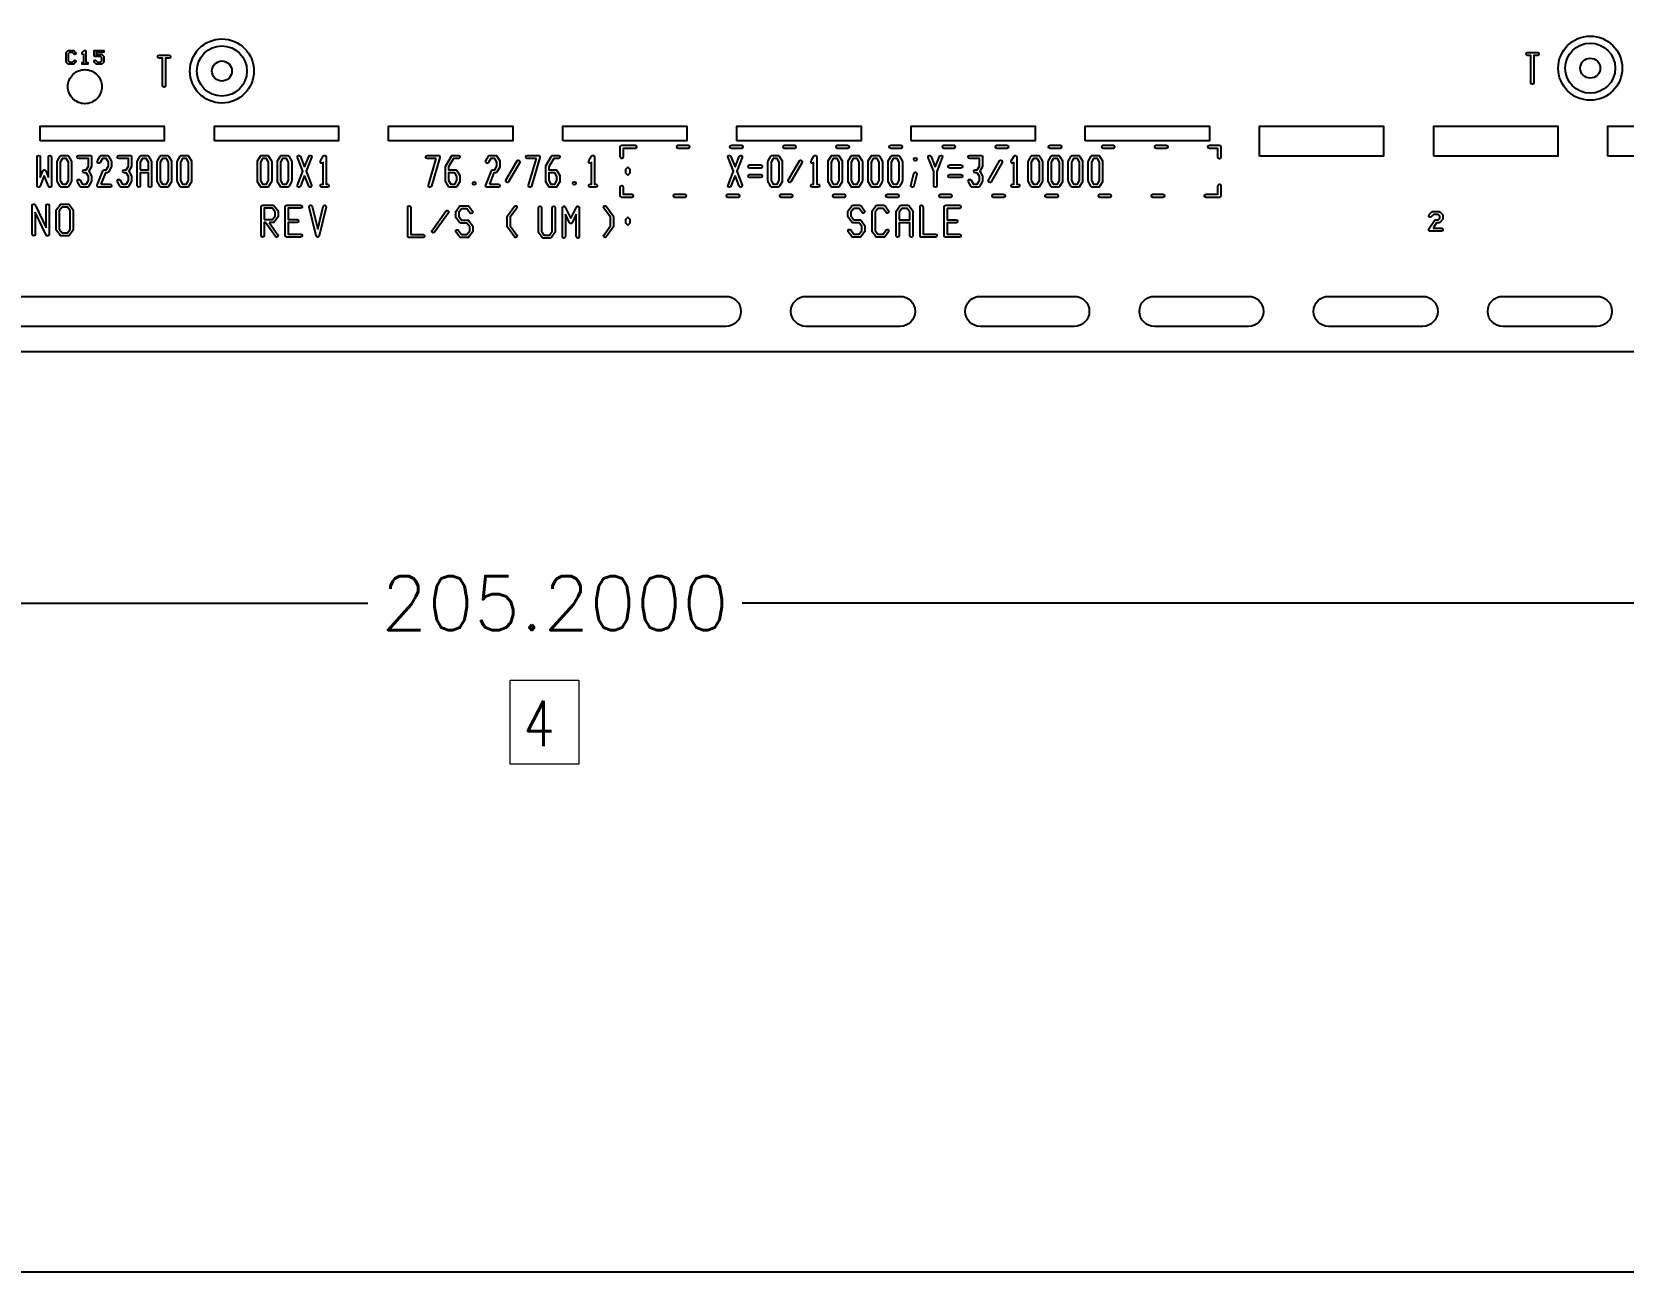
# Model space of a CAD drawing. Extents: x 2864 to 3941, y 2420 to 3182.
# Drawn here: x 3132.4 to 3211.9, y 2594.2 to 2656.2 of the extents above; entities that cross this region are included whole.
import ezdxf
from ezdxf.enums import TextEntityAlignment as Align

# ---------------------------------------------------------------- set-up
doc = ezdxf.new("R2010")
doc.units = 0
doc.layers.get('Defpoints').update_dxf_attribs({"lineweight": 0})
doc.layers.add('ttr1_panel', color=255, linetype='Continuous')
doc.layers.add('序號', color=1, linetype='Continuous')
doc.layers.add('備註', color=1, linetype='Continuous', lineweight=0)
doc.layers.add('尺寸線', color=3, linetype='Continuous', lineweight=0)
doc.styles.get("Standard").update_dxf_attribs({"font": 'simplex.shx', "height": 2.7})
doc.dimstyles.get("Standard").update_dxf_attribs({"dimtxt": 6, "dimasz": 0.18, "dimexe": 0.18, "dimexo": 0.0625, "dimgap": 0.09, "dimtad": 0, "dimtih": 1, "dimtoh": 1, "dimdec": 4, "dimzin": 0, "dimdsep": 46, "dimtxsty": 'Standard', "dimcen": 0.09, "dimadec": 0, "dimazin": 0, "dimtfac": 1, "dimtdec": 4, "dimtofl": 0, "dimtmove": 0, "dimatfit": 3, "dimfxl": 0, "dimtolj": 1, "dimtzin": 0, "dimarcsym": 0})

# ---------------------------------------------------------------- blocks, each defined once
blk = doc.blocks.new('*D5')
at = {"layer": 'Defpoints', "color": 0, "linetype": 'Continuous'}
for p in [(3058.559, 2686.397), (3263.759, 2686.397), (3263.759, 2627.67)]:
    blk.add_point(p, dxfattribs=at)
at = {"layer": '尺寸線', "color": 0, "linetype": 'Continuous', "lineweight": -2}
for p, q in [((3058.559, 2686.334), (3058.559, 2627.49)), ((3263.759, 2686.334), (3263.759, 2627.49)), ((3058.739, 2627.67), (3149.171, 2627.67)), ((3263.579, 2627.67), (3167.866, 2627.67))]:
    blk.add_line(p, q, dxfattribs=at)
at = {"layer": '尺寸線', "color": 0, "linetype": 'Continuous'}
for points in [[(3058.739, 2627.7), (3058.739, 2627.64), (3058.559, 2627.67)], [(3263.579, 2627.64), (3263.579, 2627.7), (3263.759, 2627.67)]]:
    blk.add_solid(points, dxfattribs=at)
at = {"layer": '尺寸線', "color": 0, "linetype": 'Continuous', "insert": (3158.518, 2627.67), "char_height": 2.7, "attachment_point": 5}
blk.add_mtext('\\A1;205.2000', dxfattribs=at)

msp = doc.modelspace()

# ---------------------------------------------------------------- linework, layer by layer
at = {"layer": 'ttr1_panel'}
for p, q in [((3152.59688, 2649.88079), (3152.13727, 2649.88079)), ((3157.59688, 2649.88079), (3157.13727, 2649.88079)), ((3287.16107, 2594.24278), (3033.16107, 2594.24278))]:
    msp.add_line(p, q, dxfattribs=at)
at = {"layer": 'ttr1_panel', "linetype": 'Continuous'}
for points in [[(3033.16107, 2640.24278), (3287.16107, 2640.24278), (3287.16107, 2642.99278, -0.414215), (3285.91107, 2644.24278, -0.414215), (3287.16107, 2645.49278), (3287.16107, 2672.24945, 0.044688), (3287.66107, 2672.65241), (3287.66107, 2677.83314, 0.044688), (3287.16107, 2678.2361), (3287.16107, 2701.75508), (3281.16107, 2701.75508, -0.414239), (3281.08557, 2701.83058), (3281.08557, 2707.83058, -1), (3281.23657, 2707.83058), (3281.23657, 2701.90608), (3287.16107, 2701.90608), (3287.16107, 2710.75508, -0.414239), (3287.08557, 2710.83058), (3287.08557, 2716.75508), (3281.16107, 2716.75508, -1), (3281.16107, 2716.90608), (3287.16107, 2716.90608), (3287.16107, 2743.24278), (3287.16107, 2832.74945, 0.044688)], [(3135.00141, 2655.10978), (3134.98743, 2655.0958, -1), (3134.91672, 2655.16651)], [(3135.05141, 2654.58447), (3134.95207, 2654.58447, -1), (3134.95207, 2654.68447), (3135.00141, 2654.68447), (3135.00141, 2655.10978)], [(3134.91672, 2655.16651), (3135.0159, 2655.26569, -0.669786), (3135.10141, 2655.23049), (3135.10141, 2654.68447), (3135.15075, 2654.68447, -1), (3135.15075, 2654.58447), (3135.05141, 2654.58447)], [(3132.66107, 2648.51898), (3132.66107, 2649.95699, -1), (3132.81347, 2649.95699), (3132.81347, 2648.92374)], [(3133.22239, 2648.92374), (3133.22239, 2649.95699, -1), (3133.37479, 2649.95699), (3133.37479, 2648.51898, -0.831916), (3133.22744, 2648.49171), (3133.01793, 2649.02843)], [(3135.66645, 2648.54712), (3135.94678, 2649.26526, -0.310671), (3136.01793, 2649.31419), (3136.11457, 2649.31419), (3136.22239, 2649.49832), (3136.22239, 2649.69666), (3136.11457, 2649.88079), (3135.92128, 2649.88079), (3135.80302, 2649.67882, -1), (3135.67151, 2649.75583), (3135.81184, 2649.99549, -0.267143), (3135.87783, 2650.03319), (3136.15803, 2650.03319, -0.267143), (3136.22402, 2649.99549), (3136.36435, 2649.75583, -0.13403), (3136.37479, 2649.7171), (3136.37479, 2649.47788, -0.13403), (3136.36435, 2649.43915), (3136.22402, 2649.19948, -0.267143), (3136.15803, 2649.16179), (3136.06998, 2649.16179), (3135.84881, 2648.59518)], [(3137.66107, 2648.51898), (3137.66107, 2649.23799), (3137.66107, 2649.7171, -0.13403), (3137.67151, 2649.75583), (3137.81184, 2649.99549, -0.267143), (3137.87783, 2650.03319), (3138.15803, 2650.03319, -0.267143), (3138.22402, 2649.99549), (3138.36435, 2649.75583, -0.13403), (3138.37479, 2649.7171), (3138.37479, 2649.23799)], [(3145.66628, 2648.54669), (3145.93613, 2649.23798), (3145.66628, 2649.92928, -1), (3145.80825, 2649.9847), (3146.01793, 2649.44754)], [(3146.01793, 2649.44754), (3146.22761, 2649.9847, -1), (3146.36957, 2649.92928), (3146.09973, 2649.23799), (3146.36957, 2648.54669, -1), (3146.22761, 2648.49127), (3146.01793, 2649.02843)], [(3146.81184, 2649.75583), (3146.95217, 2649.99549, -0.76611), (3147.09413, 2649.95676), (3147.09413, 2648.59518), (3147.15826, 2648.59518, -1), (3147.15826, 2648.44278), (3147.01793, 2648.44278)], [(3152.13727, 2649.88079, -1), (3152.13727, 2650.03319), (3152.69859, 2650.03319, -0.50129), (3152.77166, 2649.93536), (3152.35073, 2648.49757, -1), (3152.20447, 2648.54039), (3152.59688, 2649.88079)], [(3155.06645, 2648.54712), (3155.34678, 2649.26526, -0.310671), (3155.41793, 2649.31419), (3155.51457, 2649.31419), (3155.62239, 2649.49832), (3155.62239, 2649.69666), (3155.51457, 2649.88079), (3155.32128, 2649.88079), (3155.20302, 2649.67882, -1), (3155.07151, 2649.75583), (3155.21184, 2649.99549, -0.267143), (3155.27783, 2650.03319), (3155.55803, 2650.03319, -0.267143), (3155.62402, 2649.99549), (3155.76435, 2649.75583, -0.13403), (3155.77479, 2649.7171), (3155.77479, 2649.47788, -0.13403), (3155.76435, 2649.43915), (3155.62402, 2649.19948, -0.267143), (3155.55803, 2649.16179), (3155.46998, 2649.16179), (3155.24881, 2648.59518)], [(3157.13727, 2649.88079, -1), (3157.13727, 2650.03319), (3157.69859, 2650.03319, -0.50129), (3157.77166, 2649.93536), (3157.35073, 2648.49757, -1), (3157.20447, 2648.54039), (3157.59688, 2649.88079)], [(3160.21184, 2649.75583), (3160.35217, 2649.99549, -0.76611), (3160.49413, 2649.95676), (3160.49413, 2648.59518), (3160.55826, 2648.59518, -1), (3160.55826, 2648.44278), (3160.41793, 2648.44278)], [(3167.16628, 2648.54669), (3167.43613, 2649.23799), (3167.16628, 2649.92928, -1), (3167.30825, 2649.9847), (3167.51793, 2649.44754)], [(3167.51793, 2649.44754), (3167.72761, 2649.9847, -1), (3167.86957, 2649.92928), (3167.59973, 2649.23798), (3167.86957, 2648.54669, -1), (3167.72761, 2648.49127), (3167.51793, 2649.02843)], [(3171.31184, 2649.75583), (3171.45217, 2649.99549, -0.76611), (3171.59413, 2649.95676), (3171.59413, 2648.59518), (3171.65826, 2648.59518, -1), (3171.65826, 2648.44278), (3171.51793, 2648.44278)], [(3177.16628, 2649.92928, -1), (3177.30825, 2649.9847), (3177.51793, 2649.44754)], [(3177.51793, 2649.44754), (3177.72761, 2649.9847, -1), (3177.86957, 2649.92928), (3177.59413, 2649.22365), (3177.59413, 2648.51898, -1), (3177.44173, 2648.51898), (3177.44173, 2649.22365), (3177.16628, 2649.92928)], [(3181.31184, 2649.75583), (3181.45217, 2649.99549, -0.76611), (3181.59413, 2649.95676), (3181.59413, 2648.59518), (3181.65826, 2648.59518, -1), (3181.65826, 2648.44278), (3181.51793, 2648.44278)], [(3133.01793, 2649.02843), (3132.80842, 2648.49171, -0.831919), (3132.66107, 2648.51898)], [(3132.81347, 2648.92374), (3132.94695, 2649.26569, -0.683159), (3133.08891, 2649.26569), (3133.22239, 2648.92374)], [(3138.37479, 2649.23799), (3138.37479, 2648.51898, -1), (3138.22239, 2648.51898), (3138.22239, 2649.16179), (3137.81347, 2649.16179), (3137.81347, 2648.51898, -1), (3137.66107, 2648.51898)], [(3146.01793, 2649.02843), (3145.80825, 2648.49127, -1), (3145.66628, 2648.54669)], [(3147.01793, 2648.44278), (3146.8776, 2648.44278, -1), (3146.8776, 2648.59518), (3146.94173, 2648.59518), (3146.94173, 2649.67617, -0.979801), (3146.81184, 2649.75583)], [(3160.41793, 2648.44278), (3160.2776, 2648.44278, -1), (3160.2776, 2648.59518), (3160.34173, 2648.59518), (3160.34173, 2649.67617, -0.979801), (3160.21184, 2649.75583)], [(3167.51793, 2649.02843), (3167.30825, 2648.49127, -1), (3167.16628, 2648.54669)], [(3171.51793, 2648.44278), (3171.3776, 2648.44278, -1), (3171.3776, 2648.59518), (3171.44173, 2648.59518), (3171.44173, 2649.67617, -0.979801), (3171.31184, 2649.75583)], [(3181.51793, 2648.44278), (3181.3776, 2648.44278, -1), (3181.3776, 2648.59518), (3181.44173, 2648.59518), (3181.44173, 2649.67617, -0.979801), (3181.31184, 2649.75583)], [(3135.84881, 2648.59518), (3136.29859, 2648.59518, -1), (3136.29859, 2648.44278), (3135.73727, 2648.44278, -0.529907), (3135.66645, 2648.54712)], [(3155.24881, 2648.59518), (3155.69859, 2648.59518, -1), (3155.69859, 2648.44278), (3155.13727, 2648.44278, -0.529907), (3155.06645, 2648.54712)], [(3132.4171, 2646.08721), (3132.4171, 2647.52734, -0.798609), (3132.55964, 2647.56022), (3133.11246, 2646.41509)], [(3133.11246, 2646.41509), (3133.11246, 2647.52761, -1), (3133.26246, 2647.52761), (3133.26246, 2646.08749, -0.798609), (3133.11992, 2646.05461), (3132.5671, 2647.19974)], [(3143.84957, 2646.02807), (3143.84957, 2646.74826), (3143.84957, 2647.46846, -0.414241), (3143.92457, 2647.54346), (3144.44609, 2647.54346, -0.241871), (3144.50706, 2647.51214), (3144.68045, 2647.27269, -0.159337), (3144.69493, 2647.2284), (3144.69493, 2646.98833, -0.159331), (3144.68045, 2646.94404), (3144.50706, 2646.70458, -0.241867), (3144.44609, 2646.67326), (3144.24532, 2646.67326)], [(3146.25166, 2647.45087, -1), (3146.39747, 2647.48606), (3146.67225, 2646.3477)], [(3146.67225, 2646.3477), (3146.94703, 2647.48606, -1), (3147.09284, 2647.45087), (3146.74515, 2646.01047, -0.78736), (3146.59934, 2646.01047), (3146.25166, 2647.45087)], [(3158.89302, 2645.98136), (3158.89302, 2647.42148, -0.798609), (3159.03556, 2647.45436), (3159.3157, 2646.87407)], [(3159.3157, 2646.87407), (3159.59584, 2647.45436, -0.798609), (3159.73838, 2647.42148), (3159.73838, 2645.98136, -1), (3159.58838, 2645.98136), (3159.58838, 2647.09389)], [(3175.55836, 2646.02361), (3175.55836, 2646.74381), (3175.55836, 2647.22394, -0.159331), (3175.57284, 2647.26823), (3175.74623, 2647.50769, -0.241867), (3175.8072, 2647.53901), (3176.15488, 2647.53901, -0.241871), (3176.21585, 2647.50769), (3176.38925, 2647.26823, -0.159337), (3176.40372, 2647.22394), (3176.40372, 2646.74381)], [(3132.5671, 2647.19974), (3132.5671, 2646.08721, -1), (3132.4171, 2646.08721)], [(3144.24532, 2646.67326), (3144.68068, 2646.07205, -1), (3144.55919, 2645.98408), (3144.06012, 2646.67326), (3143.99957, 2646.67326), (3143.99957, 2646.02807, -1), (3143.84957, 2646.02807)], [(3159.04302, 2647.09389), (3159.04302, 2645.98136, -1), (3158.89302, 2645.98136)], [(3159.58838, 2647.09389), (3159.38324, 2646.66895, -0.627705), (3159.24816, 2646.66895), (3159.04302, 2647.09389)], [(3176.40372, 2646.74381), (3176.40372, 2646.02361, -1), (3176.25372, 2646.02361), (3176.25372, 2646.66881), (3175.70836, 2646.66881), (3175.70836, 2646.02361, -1), (3175.55836, 2646.02361)], [(3202.17395, 2646.36137), (3202.45445, 2646.78212, -0.251301), (3202.51793, 2646.81617), (3202.62669, 2646.81617), (3202.72239, 2646.91187), (3202.72239, 2646.98907), (3202.62669, 2647.08477), (3202.40916, 2647.08477), (3202.29115, 2646.96675, -1), (3202.18338, 2647.07452), (3202.32372, 2647.21485, -0.200506), (3202.37805, 2647.23717), (3202.6578, 2647.23717, -0.200506), (3202.71214, 2647.21485), (3202.85247, 2647.07452, -0.200506), (3202.87479, 2647.02018), (3202.87479, 2646.88076, -0.200506), (3202.85247, 2646.82642), (3202.71214, 2646.68609, -0.200506), (3202.6578, 2646.66377), (3202.55871, 2646.66377), (3202.37965, 2646.39518)], [(3202.37965, 2646.39518), (3202.79859, 2646.39518, -1), (3202.79859, 2646.24278), (3202.23727, 2646.24278, -0.599705), (3202.17395, 2646.36137)]]:
    msp.add_lwpolyline(points, format="xyb", dxfattribs=at)
for points in [[(3134.10274, 2654.73381), (3134.10274, 2655.13116, -0.200121), (3134.11754, 2655.16667), (3134.21656, 2655.26569, -0.200121), (3134.25207, 2655.28049), (3134.45075, 2655.28049, -0.200121), (3134.48626, 2655.26569), (3134.58544, 2655.16651, -1), (3134.51473, 2655.0958), (3134.43004, 2655.18049), (3134.27278, 2655.18049), (3134.20274, 2655.11045), (3134.20274, 2654.75452), (3134.27278, 2654.68447), (3134.43004, 2654.68447), (3134.51473, 2654.76916, -1), (3134.58544, 2654.69845), (3134.48626, 2654.59927, -0.200121), (3134.45075, 2654.58447), (3134.25207, 2654.58447, -0.200121), (3134.21656, 2654.59927), (3134.11754, 2654.6983, -0.200121)], [(3135.50274, 2655.03182), (3135.50274, 2655.23049, -0.414253), (3135.55274, 2655.28049), (3135.95009, 2655.28049, -1), (3135.95009, 2655.18049), (3135.60274, 2655.18049), (3135.60274, 2655.08182), (3135.85075, 2655.08182, -0.200121), (3135.88626, 2655.06702), (3135.98529, 2654.96799, -0.200121), (3136.00009, 2654.93248), (3136.00009, 2654.73381, -0.200121), (3135.98529, 2654.6983), (3135.88626, 2654.59927, -0.200121), (3135.85075, 2654.58447), (3135.65207, 2654.58447, -0.200121), (3135.61656, 2654.59927), (3135.51738, 2654.69845, -1), (3135.58809, 2654.76916), (3135.67278, 2654.68447), (3135.83004, 2654.68447), (3135.90009, 2654.75452), (3135.90009, 2654.91177), (3135.83004, 2654.98182), (3135.55274, 2654.98182, -0.414253)], [(3138.75148, 2654.88926, -1), (3138.75148, 2655.03926), (3138.99983, 2655.03926), (3139.24817, 2655.03926, -1), (3139.24817, 2654.88926), (3139.07483, 2654.88926), (3139.07483, 2653.52387, -1), (3138.92483, 2653.52387), (3138.92483, 2654.88926)], [(3141.39051, 2654.24935, -0.414217), (3141.89051, 2654.74935, -0.414217), (3142.39051, 2654.24935, -0.414217), (3141.89051, 2653.74935, -0.414217)], [(3207.09104, 2655.03092, -1), (3207.09104, 2655.18092), (3207.33938, 2655.18092), (3207.58773, 2655.18092, -1), (3207.58773, 2655.03092), (3207.41438, 2655.03092), (3207.41438, 2653.66552, -1), (3207.26438, 2653.66552), (3207.26438, 2655.03092)], [(3209.73006, 2654.391, -0.414217), (3210.23006, 2654.891, -0.414217), (3210.73006, 2654.391, -0.414217), (3210.23006, 2653.891, -0.414217)], [(3134.19616, 2653.46782, -0.414215), (3135.04616, 2654.31782, -0.414215), (3135.89616, 2653.46782, -0.414215), (3135.04616, 2652.61782, -0.414215)], [(3133.66107, 2648.75887), (3133.66107, 2649.7171, -0.13403), (3133.67151, 2649.75583), (3133.81184, 2649.99549, -0.267143), (3133.87783, 2650.03319), (3134.15803, 2650.03319, -0.267143), (3134.22402, 2649.99549), (3134.36435, 2649.75583, -0.13403), (3134.37479, 2649.7171), (3134.37479, 2648.75887, -0.13403), (3134.36435, 2648.72014), (3134.22402, 2648.48048, -0.267143), (3134.15803, 2648.44278), (3133.87783, 2648.44278, -0.267143), (3133.81184, 2648.48048), (3133.67151, 2648.72014, -0.13403)], [(3134.67151, 2648.72014, -1), (3134.80302, 2648.79715), (3134.92128, 2648.59518), (3135.11457, 2648.59518), (3135.22239, 2648.77931), (3135.22239, 2648.97765), (3135.11457, 2649.16179), (3135.01793, 2649.16179, -1), (3135.01793, 2649.31419), (3135.11457, 2649.31419), (3135.22239, 2649.49832), (3135.22239, 2649.88079), (3134.73727, 2649.88079, -1), (3134.73727, 2650.03319), (3135.29859, 2650.03319, -0.414239), (3135.37479, 2649.95699), (3135.37479, 2649.47788, -0.13403), (3135.36435, 2649.43915), (3135.24656, 2649.23799), (3135.36435, 2649.03682, -0.13403), (3135.37479, 2648.99809), (3135.37479, 2648.75887, -0.13403), (3135.36435, 2648.72014), (3135.22402, 2648.48048, -0.267143), (3135.15803, 2648.44278), (3134.87783, 2648.44278, -0.267143), (3134.81184, 2648.48048)], [(3136.67151, 2648.72014, -1), (3136.80302, 2648.79715), (3136.92128, 2648.59518), (3137.11457, 2648.59518), (3137.22239, 2648.77931), (3137.22239, 2648.97765), (3137.11457, 2649.16179), (3137.01793, 2649.16179, -1), (3137.01793, 2649.31419), (3137.11457, 2649.31419), (3137.22239, 2649.49832), (3137.22239, 2649.88079), (3136.73727, 2649.88079, -1), (3136.73727, 2650.03319), (3137.29859, 2650.03319, -0.414239), (3137.37479, 2649.95699), (3137.37479, 2649.47788, -0.13403), (3137.36435, 2649.43915), (3137.24656, 2649.23799), (3137.36435, 2649.03682, -0.13403), (3137.37479, 2648.99809), (3137.37479, 2648.75887, -0.13403), (3137.36435, 2648.72014), (3137.22402, 2648.48048, -0.267143), (3137.15803, 2648.44278), (3136.87783, 2648.44278, -0.267143), (3136.81184, 2648.48048)], [(3138.66107, 2648.75887), (3138.66107, 2649.7171, -0.13403), (3138.67151, 2649.75583), (3138.81184, 2649.99549, -0.267143), (3138.87783, 2650.03319), (3139.15803, 2650.03319, -0.267143), (3139.22402, 2649.99549), (3139.36435, 2649.75583, -0.13403), (3139.37479, 2649.7171), (3139.37479, 2648.75887, -0.13403), (3139.36435, 2648.72014), (3139.22402, 2648.48048, -0.267143), (3139.15803, 2648.44278), (3138.87783, 2648.44278, -0.267143), (3138.81184, 2648.48048), (3138.67151, 2648.72014, -0.13403)], [(3139.66107, 2648.75887), (3139.66107, 2649.7171, -0.13403), (3139.67151, 2649.75583), (3139.81184, 2649.99549, -0.267143), (3139.87783, 2650.03319), (3140.15803, 2650.03319, -0.267143), (3140.22402, 2649.99549), (3140.36435, 2649.75583, -0.13403), (3140.37479, 2649.7171), (3140.37479, 2648.75887, -0.13403), (3140.36435, 2648.72014), (3140.22402, 2648.48048, -0.267143), (3140.15803, 2648.44278), (3139.87783, 2648.44278, -0.267143), (3139.81184, 2648.48048), (3139.67151, 2648.72014, -0.13403)], [(3143.66107, 2648.75887), (3143.66107, 2649.7171, -0.13403), (3143.67151, 2649.75583), (3143.81184, 2649.99549, -0.267143), (3143.87783, 2650.03319), (3144.15803, 2650.03319, -0.267143), (3144.22402, 2649.99549), (3144.36435, 2649.75583, -0.13403), (3144.37479, 2649.7171), (3144.37479, 2648.75887, -0.13403), (3144.36435, 2648.72014), (3144.22402, 2648.48048, -0.267143), (3144.15803, 2648.44278), (3143.87783, 2648.44278, -0.267143), (3143.81184, 2648.48048), (3143.67151, 2648.72014, -0.13403)], [(3144.66107, 2648.75887), (3144.66107, 2649.7171, -0.13403), (3144.67151, 2649.75583), (3144.81184, 2649.99549, -0.267143), (3144.87783, 2650.03319), (3145.15803, 2650.03319, -0.267143), (3145.22402, 2649.99549), (3145.36435, 2649.75583, -0.13403), (3145.37479, 2649.7171), (3145.37479, 2648.75887, -0.13403), (3145.36435, 2648.72014), (3145.22402, 2648.48048, -0.267143), (3145.15803, 2648.44278), (3144.87783, 2648.44278, -0.267143), (3144.81184, 2648.48048), (3144.67151, 2648.72014, -0.13403)], [(3153.06107, 2648.75887), (3153.06107, 2649.23799), (3153.06107, 2649.47743, -0.13403), (3153.07151, 2649.51616), (3153.35217, 2649.99549, -0.267143), (3153.41816, 2650.03319), (3153.69859, 2650.03319, -1), (3153.69859, 2649.88079), (3153.46161, 2649.88079), (3153.21347, 2649.45699), (3153.21347, 2649.31419), (3153.55803, 2649.31419, -0.267143), (3153.62402, 2649.27649), (3153.76435, 2649.03682, -0.13403), (3153.77479, 2648.99809), (3153.77479, 2648.75887, -0.13403), (3153.76435, 2648.72014), (3153.62402, 2648.48048, -0.267143), (3153.55803, 2648.44278), (3153.27783, 2648.44278, -0.267143), (3153.21184, 2648.48048), (3153.07151, 2648.72014, -0.13403)], [(3158.06107, 2648.75887), (3158.06107, 2649.23799), (3158.06107, 2649.47743, -0.13403), (3158.07151, 2649.51616), (3158.35217, 2649.99549, -0.267143), (3158.41816, 2650.03319), (3158.69859, 2650.03319, -1), (3158.69859, 2649.88079), (3158.46161, 2649.88079), (3158.21347, 2649.45699), (3158.21347, 2649.31419), (3158.55803, 2649.31419, -0.267143), (3158.62402, 2649.27649), (3158.76435, 2649.03682, -0.13403), (3158.77479, 2648.99809), (3158.77479, 2648.75887, -0.13403), (3158.76435, 2648.72014), (3158.62402, 2648.48048, -0.267143), (3158.55803, 2648.44278), (3158.27783, 2648.44278, -0.267143), (3158.21184, 2648.48048), (3158.07151, 2648.72014, -0.13403)], [(3161.78258, 2649.96246), (3161.78258, 2650.46246, -0.414236), (3161.85908, 2650.53896), (3162.52611, 2650.53896, -1), (3162.52611, 2650.38596), (3161.93558, 2650.38596), (3161.93558, 2649.96246, -1)], [(3164.67911, 2650.38596, -1), (3164.67911, 2650.53896), (3165.17911, 2650.53896, -1), (3165.17911, 2650.38596)], [(3167.33211, 2650.38596, -1), (3167.33211, 2650.53896), (3167.83211, 2650.53896, -1), (3167.83211, 2650.38596)], [(3169.16107, 2648.75887), (3169.16107, 2649.7171, -0.13403), (3169.17151, 2649.75583), (3169.31184, 2649.99549, -0.267143), (3169.37783, 2650.03319), (3169.65803, 2650.03319, -0.267143), (3169.72402, 2649.99549), (3169.86435, 2649.75583, -0.13403), (3169.87479, 2649.7171), (3169.87479, 2648.75887, -0.13403), (3169.86435, 2648.72014), (3169.72402, 2648.48048, -0.267143), (3169.65803, 2648.44278), (3169.37783, 2648.44278, -0.267143), (3169.31184, 2648.48048), (3169.17151, 2648.72014, -0.13403)], [(3169.98511, 2650.38596, -1), (3169.98511, 2650.53896), (3170.48511, 2650.53896, -1), (3170.48511, 2650.38596)], [(3172.16107, 2648.75887), (3172.16107, 2649.7171, -0.13403), (3172.17151, 2649.75583), (3172.31184, 2649.99549, -0.267143), (3172.37783, 2650.03319), (3172.65803, 2650.03319, -0.267143), (3172.72402, 2649.99549), (3172.86435, 2649.75583, -0.13403), (3172.87479, 2649.7171), (3172.87479, 2648.75887, -0.13403), (3172.86435, 2648.72014), (3172.72402, 2648.48048, -0.267143), (3172.65803, 2648.44278), (3172.37783, 2648.44278, -0.267143), (3172.31184, 2648.48048), (3172.17151, 2648.72014, -0.13403)], [(3172.63811, 2650.38596, -1), (3172.63811, 2650.53896), (3173.13811, 2650.53896, -1), (3173.13811, 2650.38596)], [(3173.16107, 2648.75887), (3173.16107, 2649.7171, -0.13403), (3173.17151, 2649.75583), (3173.31184, 2649.99549, -0.267143), (3173.37783, 2650.03319), (3173.65803, 2650.03319, -0.267143), (3173.72402, 2649.99549), (3173.86435, 2649.75583, -0.13403), (3173.87479, 2649.7171), (3173.87479, 2648.75887, -0.13403), (3173.86435, 2648.72014), (3173.72402, 2648.48048, -0.267143), (3173.65803, 2648.44278), (3173.37783, 2648.44278, -0.267143), (3173.31184, 2648.48048), (3173.17151, 2648.72014, -0.13403)], [(3174.16107, 2648.75887), (3174.16107, 2649.7171, -0.13403), (3174.17151, 2649.75583), (3174.31184, 2649.99549, -0.267143), (3174.37783, 2650.03319), (3174.65803, 2650.03319, -0.267143), (3174.72402, 2649.99549), (3174.86435, 2649.75583, -0.13403), (3174.87479, 2649.7171), (3174.87479, 2648.75887, -0.13403), (3174.86435, 2648.72014), (3174.72402, 2648.48048, -0.267143), (3174.65803, 2648.44278), (3174.37783, 2648.44278, -0.267143), (3174.31184, 2648.48048), (3174.17151, 2648.72014, -0.13403)], [(3175.16107, 2648.75887), (3175.16107, 2649.7171, -0.13403), (3175.17151, 2649.75583), (3175.31184, 2649.99549, -0.267143), (3175.37783, 2650.03319), (3175.65803, 2650.03319, -0.267143), (3175.72402, 2649.99549), (3175.86435, 2649.75583, -0.13403), (3175.87479, 2649.7171), (3175.87479, 2648.75887, -0.13403), (3175.86435, 2648.72014), (3175.72402, 2648.48048, -0.267143), (3175.65803, 2648.44278), (3175.37783, 2648.44278, -0.267143), (3175.31184, 2648.48048), (3175.17151, 2648.72014, -0.13403)], [(3175.29111, 2650.38596, -1), (3175.29111, 2650.53896), (3175.79111, 2650.53896, -1), (3175.79111, 2650.38596)], [(3177.94411, 2650.38596, -1), (3177.94411, 2650.53896), (3178.44411, 2650.53896, -1), (3178.44411, 2650.38596)], [(3179.17151, 2648.72014, -1), (3179.30302, 2648.79715), (3179.42128, 2648.59518), (3179.61457, 2648.59518), (3179.72239, 2648.77931), (3179.72239, 2648.97765), (3179.61457, 2649.16179), (3179.51793, 2649.16179, -1), (3179.51793, 2649.31419), (3179.61457, 2649.31419), (3179.72239, 2649.49832), (3179.72239, 2649.88079), (3179.23727, 2649.88079, -1), (3179.23727, 2650.03319), (3179.79859, 2650.03319, -0.414239), (3179.87479, 2649.95699), (3179.87479, 2649.47788, -0.13403), (3179.86435, 2649.43915), (3179.74656, 2649.23799), (3179.86435, 2649.03682, -0.13403), (3179.87479, 2648.99809), (3179.87479, 2648.75887, -0.13403), (3179.86435, 2648.72014), (3179.72402, 2648.48048, -0.267143), (3179.65803, 2648.44278), (3179.37783, 2648.44278, -0.267143), (3179.31184, 2648.48048)], [(3180.59711, 2650.38596, -1), (3180.59711, 2650.53896), (3181.09711, 2650.53896, -1), (3181.09711, 2650.38596)], [(3182.16107, 2648.75887), (3182.16107, 2649.7171, -0.13403), (3182.17151, 2649.75583), (3182.31184, 2649.99549, -0.267143), (3182.37783, 2650.03319), (3182.65803, 2650.03319, -0.267143), (3182.72402, 2649.99549), (3182.86435, 2649.75583, -0.13403), (3182.87479, 2649.7171), (3182.87479, 2648.75887, -0.13403), (3182.86435, 2648.72014), (3182.72402, 2648.48048, -0.267143), (3182.65803, 2648.44278), (3182.37783, 2648.44278, -0.267143), (3182.31184, 2648.48048), (3182.17151, 2648.72014, -0.13403)], [(3183.16107, 2648.75887), (3183.16107, 2649.7171, -0.13403), (3183.17151, 2649.75583), (3183.31184, 2649.99549, -0.267143), (3183.37783, 2650.03319), (3183.65803, 2650.03319, -0.267143), (3183.72402, 2649.99549), (3183.86435, 2649.75583, -0.13403), (3183.87479, 2649.7171), (3183.87479, 2648.75887, -0.13403), (3183.86435, 2648.72014), (3183.72402, 2648.48048, -0.267143), (3183.65803, 2648.44278), (3183.37783, 2648.44278, -0.267143), (3183.31184, 2648.48048), (3183.17151, 2648.72014, -0.13403)], [(3183.25011, 2650.38596, -1), (3183.25011, 2650.53896), (3183.75011, 2650.53896, -1), (3183.75011, 2650.38596)], [(3184.16107, 2648.75887), (3184.16107, 2649.7171, -0.13403), (3184.17151, 2649.75583), (3184.31184, 2649.99549, -0.267143), (3184.37783, 2650.03319), (3184.65803, 2650.03319, -0.267143), (3184.72402, 2649.99549), (3184.86435, 2649.75583, -0.13403), (3184.87479, 2649.7171), (3184.87479, 2648.75887, -0.13403), (3184.86435, 2648.72014), (3184.72402, 2648.48048, -0.267143), (3184.65803, 2648.44278), (3184.37783, 2648.44278, -0.267143), (3184.31184, 2648.48048), (3184.17151, 2648.72014, -0.13403)], [(3185.16107, 2648.75887), (3185.16107, 2649.7171, -0.13403), (3185.17151, 2649.75583), (3185.31184, 2649.99549, -0.267143), (3185.37783, 2650.03319), (3185.65803, 2650.03319, -0.267143), (3185.72402, 2649.99549), (3185.86435, 2649.75583, -0.13403), (3185.87479, 2649.7171), (3185.87479, 2648.75887, -0.13403), (3185.86435, 2648.72014), (3185.72402, 2648.48048, -0.267143), (3185.65803, 2648.44278), (3185.37783, 2648.44278, -0.267143), (3185.31184, 2648.48048), (3185.17151, 2648.72014, -0.13403)], [(3185.90311, 2650.38596, -1), (3185.90311, 2650.53896), (3186.40311, 2650.53896, -1), (3186.40311, 2650.38596)], [(3188.55611, 2650.38596, -1), (3188.55611, 2650.53896), (3189.05611, 2650.53896, -1), (3189.05611, 2650.38596)], [(3191.20911, 2650.38596, -1), (3191.20911, 2650.53896), (3191.70911, 2650.53896, -0.414236), (3191.78561, 2650.46246), (3191.78561, 2649.93918, -1), (3191.63261, 2649.93918), (3191.63261, 2650.38596)], [(3156.07151, 2648.79715), (3156.63283, 2649.75583, -1), (3156.76435, 2649.67882), (3156.20302, 2648.72014, -1)], [(3168.23727, 2649.40145, -1), (3168.23727, 2649.55385), (3168.79859, 2649.55385, -1), (3168.79859, 2649.40145)], [(3168.23727, 2648.92212, -1), (3168.23727, 2649.07452), (3168.79859, 2649.07452, -1), (3168.79859, 2648.92212)], [(3170.17151, 2648.79715), (3170.73283, 2649.75583, -1), (3170.86435, 2649.67882), (3170.30302, 2648.72014, -1)], [(3176.30341, 2648.53636), (3176.44374, 2649.13553, -1), (3176.59212, 2649.10077), (3176.45179, 2648.5016, -1)], [(3178.23727, 2649.40145, -1), (3178.23727, 2649.55385), (3178.79859, 2649.55385, -1), (3178.79859, 2649.40145)], [(3178.23727, 2648.92212, -1), (3178.23727, 2649.07452), (3178.79859, 2649.07452, -1), (3178.79859, 2648.92212)], [(3180.17151, 2648.79715), (3180.73283, 2649.75583, -1), (3180.86435, 2649.67882), (3180.30302, 2648.72014, -1)], [(3161.78258, 2648.0139), (3161.78258, 2648.45323, -1), (3161.93558, 2648.45323), (3161.93558, 2648.0904), (3162.35908, 2648.0904, -1), (3162.35908, 2647.9374), (3161.85908, 2647.9374, -0.414236)], [(3191.04208, 2647.9374, -1), (3191.04208, 2648.0904), (3191.63261, 2648.0904), (3191.63261, 2648.5139, -1), (3191.78561, 2648.5139), (3191.78561, 2648.0139, -0.414236), (3191.70911, 2647.9374)], [(3133.6171, 2646.32728), (3133.6171, 2647.28754, -0.159331), (3133.63157, 2647.33184), (3133.80497, 2647.57129, -0.241867), (3133.86594, 2647.60261), (3134.21362, 2647.60261, -0.241871), (3134.27459, 2647.57129), (3134.44798, 2647.33184, -0.159337), (3134.46246, 2647.28754), (3134.46246, 2646.32728, -0.159331), (3134.44798, 2646.28299), (3134.27459, 2646.04353, -0.241867), (3134.21362, 2646.01221), (3133.86594, 2646.01221, -0.241871), (3133.80497, 2646.04353), (3133.63157, 2646.28299, -0.159337)], [(3145.04957, 2646.02807), (3145.04957, 2646.74826), (3145.04957, 2647.46846, -0.414241), (3145.12457, 2647.54346), (3145.81993, 2647.54346, -1), (3145.81993, 2647.39346), (3145.19957, 2647.39346), (3145.19957, 2646.82326), (3145.64609, 2646.82326, -1), (3145.64609, 2646.67326), (3145.19957, 2646.67326), (3145.19957, 2646.10307), (3145.81993, 2646.10307, -1), (3145.81993, 2645.95307), (3145.12457, 2645.95307, -0.414241)], [(3151.16935, 2646.00592), (3151.16935, 2647.44632, -1), (3151.31935, 2647.44632), (3151.31935, 2646.08092), (3151.93971, 2646.08092, -1), (3151.93971, 2645.93092), (3151.24435, 2645.93092, -0.414241)], [(3153.56935, 2646.96618), (3153.56935, 2647.20625, -0.159331), (3153.58382, 2647.25054), (3153.75722, 2647.49, -0.241867), (3153.81819, 2647.52132), (3154.16587, 2647.52132, -0.241871), (3154.22684, 2647.49), (3154.40046, 2647.25024, -1), (3154.27897, 2647.16226), (3154.12758, 2647.37132), (3153.85648, 2647.37132), (3153.71935, 2647.18195), (3153.71935, 2646.99049), (3153.85648, 2646.80112), (3154.16587, 2646.80112, -0.241871), (3154.22684, 2646.7698), (3154.40023, 2646.53035, -0.159345), (3154.41471, 2646.48605), (3154.41471, 2646.24599, -0.159331), (3154.40023, 2646.20169), (3154.22684, 2645.96224, -0.241867), (3154.16587, 2645.93092), (3153.81819, 2645.93092, -0.241871), (3153.75722, 2645.96224), (3153.5836, 2646.202, -1), (3153.70509, 2646.28997), (3153.85648, 2646.08092), (3154.12758, 2646.08092), (3154.26471, 2646.27029), (3154.26471, 2646.46175), (3154.12758, 2646.65112), (3153.81819, 2646.65112, -0.241871), (3153.75722, 2646.68244), (3153.58382, 2646.92189, -0.159337)], [(3156.14319, 2646.48605), (3156.14319, 2646.96618, -0.159331), (3156.15767, 2647.01048), (3156.50512, 2647.4903, -1), (3156.62661, 2647.40233), (3156.29319, 2646.94188), (3156.29319, 2646.51035), (3156.62661, 2646.04991, -1), (3156.50512, 2645.96193), (3156.15767, 2646.44176, -0.159337)], [(3157.69302, 2646.22143), (3157.69302, 2647.42176, -1), (3157.84302, 2647.42176), (3157.84302, 2646.24573), (3157.98015, 2646.05636), (3158.25125, 2646.05636), (3158.38838, 2646.24573), (3158.38838, 2647.42176, -1), (3158.53838, 2647.42176), (3158.53838, 2646.22143, -0.159331), (3158.5239, 2646.17713), (3158.35051, 2645.93768, -0.241867), (3158.28954, 2645.90636), (3157.94186, 2645.90636, -0.241871), (3157.88089, 2645.93768), (3157.70749, 2646.17713, -0.159337)], [(3160.95744, 2646.04991), (3161.29087, 2646.51035), (3161.29087, 2646.94188), (3160.95744, 2647.40233, -1), (3161.07893, 2647.4903), (3161.42639, 2647.01048, -0.159337), (3161.44087, 2646.96618), (3161.44087, 2646.48605, -0.159331), (3161.42639, 2646.44176), (3161.07893, 2645.96193, -1)], [(3164.51208, 2647.9374, -1), (3164.51208, 2648.0904), (3165.01208, 2648.0904, -1), (3165.01208, 2647.9374)], [(3167.16508, 2647.9374, -1), (3167.16508, 2648.0904), (3167.66508, 2648.0904, -1), (3167.66508, 2647.9374)], [(3169.81808, 2647.9374, -1), (3169.81808, 2648.0904), (3170.31808, 2648.0904, -1), (3170.31808, 2647.9374)], [(3172.47108, 2647.9374, -1), (3172.47108, 2648.0904), (3172.97108, 2648.0904, -1), (3172.97108, 2647.9374)], [(3173.15836, 2646.98387), (3173.15836, 2647.22394, -0.159331), (3173.17284, 2647.26823), (3173.34623, 2647.50769, -0.241867), (3173.4072, 2647.53901), (3173.75488, 2647.53901, -0.241871), (3173.81585, 2647.50769), (3173.98947, 2647.26793, -1), (3173.86798, 2647.17995), (3173.71659, 2647.38901), (3173.44549, 2647.38901), (3173.30836, 2647.19964), (3173.30836, 2647.00818), (3173.44549, 2646.81881), (3173.75488, 2646.81881, -0.241871), (3173.81585, 2646.78749), (3173.98925, 2646.54804, -0.159345), (3174.00372, 2646.50374), (3174.00372, 2646.26368, -0.159331), (3173.98925, 2646.21938), (3173.81585, 2645.97993, -0.241867), (3173.75488, 2645.94861), (3173.4072, 2645.94861, -0.241871), (3173.34623, 2645.97993), (3173.17261, 2646.21969, -1), (3173.2941, 2646.30766), (3173.44549, 2646.09861), (3173.71659, 2646.09861), (3173.85372, 2646.28798), (3173.85372, 2646.47944), (3173.71659, 2646.66881), (3173.4072, 2646.66881, -0.241871), (3173.34623, 2646.70013), (3173.17284, 2646.93958, -0.159337)], [(3174.35836, 2646.26368), (3174.35836, 2647.22394, -0.159331), (3174.37284, 2647.26823), (3174.54623, 2647.50769, -0.241867), (3174.6072, 2647.53901), (3174.95488, 2647.53901, -0.241871), (3175.01585, 2647.50769), (3175.18947, 2647.26793, -1), (3175.06798, 2647.17995), (3174.91659, 2647.38901), (3174.64549, 2647.38901), (3174.50836, 2647.19964), (3174.50836, 2646.28798), (3174.64549, 2646.09861), (3174.91659, 2646.09861), (3175.06798, 2646.30766, -1), (3175.18947, 2646.21969), (3175.01585, 2645.97993, -0.241867), (3174.95488, 2645.94861), (3174.6072, 2645.94861, -0.241871), (3174.54623, 2645.97993), (3174.37284, 2646.21938, -0.159337)], [(3175.12408, 2647.9374, -1), (3175.12408, 2648.0904), (3175.62408, 2648.0904, -1), (3175.62408, 2647.9374)], [(3176.75836, 2646.02361), (3176.75836, 2647.46401, -1), (3176.90836, 2647.46401), (3176.90836, 2646.09861), (3177.52872, 2646.09861, -1), (3177.52872, 2645.94861), (3176.83336, 2645.94861, -0.414241)], [(3177.77708, 2647.9374, -1), (3177.77708, 2648.0904), (3178.27708, 2648.0904, -1), (3178.27708, 2647.9374)], [(3177.95836, 2646.02361), (3177.95836, 2646.74381), (3177.95836, 2647.46401, -0.414241), (3178.03336, 2647.53901), (3178.72872, 2647.53901, -1), (3178.72872, 2647.38901), (3178.10836, 2647.38901), (3178.10836, 2646.81881), (3178.55488, 2646.81881, -1), (3178.55488, 2646.66881), (3178.10836, 2646.66881), (3178.10836, 2646.09861), (3178.72872, 2646.09861, -1), (3178.72872, 2645.94861), (3178.03336, 2645.94861, -0.414241)], [(3180.43008, 2647.9374, -1), (3180.43008, 2648.0904), (3180.93008, 2648.0904, -1), (3180.93008, 2647.9374)], [(3183.08308, 2647.9374, -1), (3183.08308, 2648.0904), (3183.58308, 2648.0904, -1), (3183.58308, 2647.9374)], [(3185.73608, 2647.9374, -1), (3185.73608, 2648.0904), (3186.23608, 2648.0904, -1), (3186.23608, 2647.9374)], [(3188.38908, 2647.9374, -1), (3188.38908, 2648.0904), (3188.88908, 2648.0904, -1), (3188.88908, 2647.9374)], [(3152.3836, 2646.28997), (3153.07897, 2647.25024, -1), (3153.20046, 2647.16226), (3152.50509, 2646.202, -1)], [(3040.75816, 2641.49278, -1), (3040.75816, 2642.99278), (3167.06107, 2642.99278, -1), (3167.06107, 2641.49278)], [(3171.06107, 2641.49278, -1), (3171.06107, 2642.99278), (3175.76107, 2642.99278, -1), (3175.76107, 2641.49278)], [(3179.76107, 2641.49278, -1), (3179.76107, 2642.99278), (3184.46107, 2642.99278, -1), (3184.46107, 2641.49278)], [(3188.46107, 2641.49278, -1), (3188.46107, 2642.99278), (3193.16107, 2642.99278, -1), (3193.16107, 2641.49278)], [(3197.16107, 2641.49278, -1), (3197.16107, 2642.99278), (3201.86107, 2642.99278, -1), (3201.86107, 2641.49278)], [(3205.86107, 2641.49278, -1), (3205.86107, 2642.99278), (3210.56107, 2642.99278, -1), (3210.56107, 2641.49278)]]:
    msp.add_lwpolyline(points, format="xyb", close=True, dxfattribs=at)
for points in [[(3132.81107, 2650.75844), (3132.81107, 2651.49278), (3139.01107, 2651.49278), (3139.01107, 2650.75844)], [(3141.51107, 2650.75844), (3141.51107, 2651.49278), (3147.71107, 2651.49278), (3147.71107, 2650.75844)], [(3150.21107, 2650.75844), (3150.21107, 2651.49278), (3156.41107, 2651.49278), (3156.41107, 2650.75844)], [(3158.91107, 2650.75844), (3158.91107, 2651.49278), (3165.11107, 2651.49278), (3165.11107, 2650.75844)], [(3167.61107, 2650.75844), (3167.61107, 2651.49278), (3173.81107, 2651.49278), (3173.81107, 2650.75844)], [(3176.31107, 2650.75844), (3176.31107, 2651.49278), (3182.51107, 2651.49278), (3182.51107, 2650.75844)], [(3185.01107, 2650.75844), (3185.01107, 2651.49278), (3191.21107, 2651.49278), (3191.21107, 2650.75844)], [(3193.71107, 2649.99278), (3193.71107, 2651.49278), (3199.91107, 2651.49278), (3199.91107, 2649.99278)], [(3202.41107, 2649.99278), (3202.41107, 2651.49278), (3208.61107, 2651.49278), (3208.61107, 2649.99278)], [(3211.11107, 2649.99278), (3211.11107, 2651.49278), (3217.31107, 2651.49278), (3217.31107, 2649.99278)], [(3133.81347, 2648.77931), (3133.92128, 2648.59518), (3134.11457, 2648.59518), (3134.22239, 2648.77931), (3134.22239, 2649.69666), (3134.11457, 2649.88079), (3133.92128, 2649.88079), (3133.81347, 2649.69666)], [(3137.81347, 2649.31419), (3138.22239, 2649.31419), (3138.22239, 2649.69666), (3138.11457, 2649.88079), (3137.92128, 2649.88079), (3137.81347, 2649.69666)], [(3138.81347, 2648.77931), (3138.92128, 2648.59518), (3139.11457, 2648.59518), (3139.22239, 2648.77931), (3139.22239, 2649.69666), (3139.11457, 2649.88079), (3138.92128, 2649.88079), (3138.81347, 2649.69666)], [(3139.81347, 2648.77931), (3139.92128, 2648.59518), (3140.11457, 2648.59518), (3140.22239, 2648.77931), (3140.22239, 2649.69666), (3140.11457, 2649.88079), (3139.92128, 2649.88079), (3139.81347, 2649.69666)], [(3143.81347, 2648.77931), (3143.92128, 2648.59518), (3144.11457, 2648.59518), (3144.22239, 2648.77931), (3144.22239, 2649.69666), (3144.11457, 2649.88079), (3143.92128, 2649.88079), (3143.81347, 2649.69666)], [(3144.81347, 2648.77931), (3144.92128, 2648.59518), (3145.11457, 2648.59518), (3145.22239, 2648.77931), (3145.22239, 2649.69666), (3145.11457, 2649.88079), (3144.92128, 2649.88079), (3144.81347, 2649.69666)], [(3169.31347, 2648.77931), (3169.42128, 2648.59518), (3169.61457, 2648.59518), (3169.72239, 2648.77931), (3169.72239, 2649.69666), (3169.61457, 2649.88079), (3169.42128, 2649.88079), (3169.31347, 2649.69666)], [(3172.31347, 2648.77931), (3172.42128, 2648.59518), (3172.61457, 2648.59518), (3172.72239, 2648.77931), (3172.72239, 2649.69666), (3172.61457, 2649.88079), (3172.42128, 2649.88079), (3172.31347, 2649.69666)], [(3173.31347, 2648.77931), (3173.42128, 2648.59518), (3173.61457, 2648.59518), (3173.72239, 2648.77931), (3173.72239, 2649.69666), (3173.61457, 2649.88079), (3173.42128, 2649.88079), (3173.31347, 2649.69666)], [(3174.31347, 2648.77931), (3174.42128, 2648.59518), (3174.61457, 2648.59518), (3174.72239, 2648.77931), (3174.72239, 2649.69666), (3174.61457, 2649.88079), (3174.42128, 2649.88079), (3174.31347, 2649.69666)], [(3175.31347, 2648.77931), (3175.42128, 2648.59518), (3175.61457, 2648.59518), (3175.72239, 2648.77931), (3175.72239, 2649.69666), (3175.61457, 2649.88079), (3175.42128, 2649.88079), (3175.31347, 2649.69666)], [(3182.31347, 2648.77931), (3182.42128, 2648.59518), (3182.61457, 2648.59518), (3182.72239, 2648.77931), (3182.72239, 2649.69666), (3182.61457, 2649.88079), (3182.42128, 2649.88079), (3182.31347, 2649.69666)], [(3183.31347, 2648.77931), (3183.42128, 2648.59518), (3183.61457, 2648.59518), (3183.72239, 2648.77931), (3183.72239, 2649.69666), (3183.61457, 2649.88079), (3183.42128, 2649.88079), (3183.31347, 2649.69666)], [(3184.31347, 2648.77931), (3184.42128, 2648.59518), (3184.61457, 2648.59518), (3184.72239, 2648.77931), (3184.72239, 2649.69666), (3184.61457, 2649.88079), (3184.42128, 2649.88079), (3184.31347, 2649.69666)], [(3185.31347, 2648.77931), (3185.42128, 2648.59518), (3185.61457, 2648.59518), (3185.72239, 2648.77931), (3185.72239, 2649.69666), (3185.61457, 2649.88079), (3185.42128, 2649.88079), (3185.31347, 2649.69666)], [(3153.21347, 2648.77931), (3153.32128, 2648.59518), (3153.51457, 2648.59518), (3153.62239, 2648.77931), (3153.62239, 2648.97765), (3153.51457, 2649.16179), (3153.21347, 2649.16179)], [(3158.21347, 2648.77931), (3158.32128, 2648.59518), (3158.51457, 2648.59518), (3158.62239, 2648.77931), (3158.62239, 2648.97765), (3158.51457, 2649.16179), (3158.21347, 2649.16179)], [(3162.06107, 2649.14128), (3162.06107, 2649.34428), (3162.16107, 2649.44428), (3162.26107, 2649.34428), (3162.26107, 2649.14128), (3162.16107, 2649.04128)], [(3133.7671, 2646.35158), (3133.90423, 2646.16221), (3134.17533, 2646.16221), (3134.31246, 2646.35158), (3134.31246, 2647.26324), (3134.17533, 2647.45261), (3133.90423, 2647.45261), (3133.7671, 2647.26324)], [(3143.99957, 2646.82326), (3144.4078, 2646.82326), (3144.54493, 2647.01263), (3144.54493, 2647.20409), (3144.4078, 2647.39346), (3143.99957, 2647.39346)], [(3162.06107, 2646.64078), (3162.06107, 2646.84478), (3162.16107, 2646.94478), (3162.26107, 2646.84478), (3162.26107, 2646.64078), (3162.16107, 2646.54078)], [(3175.70836, 2646.81881), (3176.25372, 2646.81881), (3176.25372, 2647.19964), (3176.11659, 2647.38901), (3175.84549, 2647.38901), (3175.70836, 2647.19964)]]:
    msp.add_lwpolyline(points, close=True, dxfattribs=at)
at = {"layer": 'ttr1_panel'}
for centre, radius in [((3141.89051, 2654.24935), 1.6), ((3141.89051, 2654.24935), 1.25), ((3210.23006, 2654.391), 1.6), ((3210.23006, 2654.391), 1.25), ((3176.51793, 2649.83716), 0.0762), ((3154.48809, 2648.63881), 0.0762), ((3159.48809, 2648.63881), 0.0762)]:
    msp.add_circle(centre, radius, dxfattribs=at)
at = {"layer": '備註'}
msp.add_lwpolyline([(3156.29077, 2623.8154), (3159.71618, 2623.8154), (3159.71618, 2619.62509), (3156.29077, 2619.62509)], close=True, dxfattribs=at)

# ---------------------------------------------------------------- texts
at = {"layer": '序號', "width": 0.8}
msp.add_text('4', height=2.268, dxfattribs=at).set_placement((3157.72034, 2621.65063), align=Align.MIDDLE_CENTER)

# ---------------------------------------------------------------- dimensions: what is measured, and where the dimension line sits
at = {"layer": '尺寸線', "linetype": 'Continuous'}
dim = msp.add_linear_dim(base=(3263.75883, 2627.67045), p1=(3058.55884, 2686.39659), p2=(3263.75883, 2686.39659), dimstyle='Standard', dxfattribs=at)
dim.commit()
dim.dimension.update_dxf_attribs({"geometry": '*D5', "text_midpoint": (3158.51837, 2627.67045), "dimtype": 160})

doc.saveas('drawing.dxf')
